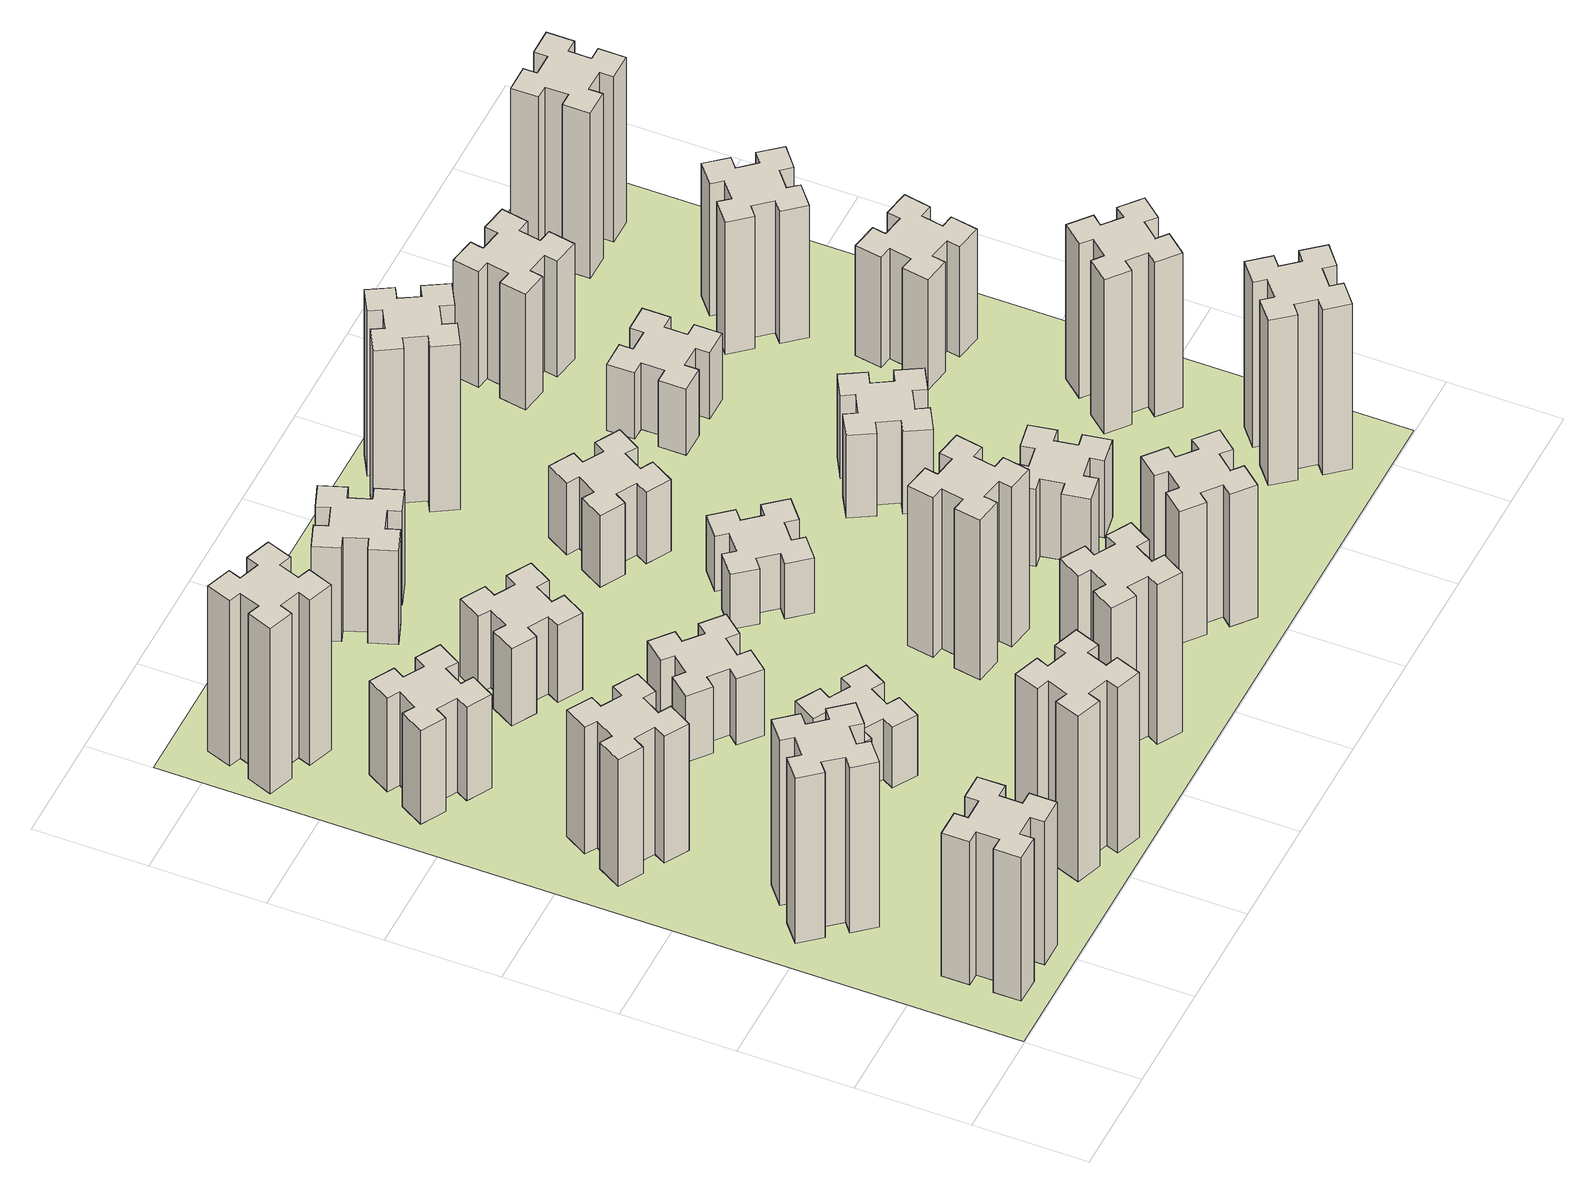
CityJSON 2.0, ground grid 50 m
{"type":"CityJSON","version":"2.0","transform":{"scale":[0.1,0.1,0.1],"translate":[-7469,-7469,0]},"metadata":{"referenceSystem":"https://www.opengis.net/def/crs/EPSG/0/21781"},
"CityObjects":{
"building1":{"type":"Building","attributes":{"class":"1000","function":"1000","usage":"1000","yearOfConstruction":2016,"roofType":"1000","measuredHeight":78,"storeysAboveGround":30,"storeysBelowGround":0},"geometry":[{"type":"Solid","lod":"1","boundaries":[[[[0,1,2,3,4,5,6,7,8,9,10,11,12,13,14,15,16,17,18,19]],[[17,16,20,21]],[[16,15,22,20]],[[15,14,23,22]],[[14,13,24,23]],[[13,12,25,24]],[[12,11,26,25]],[[11,10,27,26]],[[10,9,28,27]],[[9,8,29,28]],[[8,7,30,29]],[[7,6,31,30]],[[6,5,32,31]],[[5,4,33,32]],[[4,3,34,33]],[[3,2,35,34]],[[2,1,36,35]],[[1,0,37,36]],[[0,19,38,37]],[[19,18,39,38]],[[18,17,21,39]],[[24,25,26,27,28,29,30,31,32,33,34,35,36,37,38,39,21,20,22,23]]]]}]},
"building2":{"type":"Building","attributes":{"class":"1000","function":"1000","usage":"1000","yearOfConstruction":2016,"roofType":"1000","measuredHeight":90,"storeysAboveGround":30,"storeysBelowGround":0},"geometry":[{"type":"Solid","lod":"1","boundaries":[[[[40,41,42,43,44,45,46,47,48,49,50,51,52,53,54,55,56,57,58,59]],[[57,56,60,61]],[[56,55,62,60]],[[55,54,63,62]],[[54,53,64,63]],[[53,52,65,64]],[[52,51,66,65]],[[51,50,67,66]],[[50,49,68,67]],[[49,48,69,68]],[[48,47,70,69]],[[47,46,71,70]],[[46,45,72,71]],[[45,44,73,72]],[[44,43,74,73]],[[43,42,75,74]],[[42,41,76,75]],[[41,40,77,76]],[[40,59,78,77]],[[59,58,79,78]],[[58,57,61,79]],[[64,65,66,67,68,69,70,71,72,73,74,75,76,77,78,79,61,60,62,63]]]]}]},
"building3":{"type":"Building","attributes":{"class":"1000","function":"1000","usage":"1000","yearOfConstruction":2016,"roofType":"1000","measuredHeight":69,"storeysAboveGround":30,"storeysBelowGround":0},"geometry":[{"type":"Solid","lod":"1","boundaries":[[[[80,81,82,83,84,85,86,87,88,89,90,91,92,93,94,95,96,97,98,99]],[[97,96,100,101]],[[96,95,102,100]],[[95,94,103,102]],[[94,93,104,103]],[[93,92,105,104]],[[92,91,106,105]],[[91,90,107,106]],[[90,89,108,107]],[[89,88,109,108]],[[88,87,110,109]],[[87,86,111,110]],[[86,85,112,111]],[[85,84,113,112]],[[84,83,114,113]],[[83,82,115,114]],[[82,81,116,115]],[[81,80,117,116]],[[80,99,118,117]],[[99,98,119,118]],[[98,97,101,119]],[[104,105,106,107,108,109,110,111,112,113,114,115,116,117,118,119,101,100,102,103]]]]}]},
"building4":{"type":"Building","attributes":{"class":"1000","function":"1000","usage":"1000","yearOfConstruction":2016,"roofType":"1000","measuredHeight":51,"storeysAboveGround":30,"storeysBelowGround":0},"geometry":[{"type":"Solid","lod":"1","boundaries":[[[[120,121,122,123,124,125,126,127,128,129,130,131,132,133,134,135,136,137,138,139]],[[137,136,140,141]],[[136,135,142,140]],[[135,134,143,142]],[[134,133,144,143]],[[133,132,145,144]],[[132,131,146,145]],[[131,130,147,146]],[[130,129,148,147]],[[129,128,149,148]],[[128,127,150,149]],[[127,126,151,150]],[[126,125,152,151]],[[125,124,153,152]],[[124,123,154,153]],[[123,122,155,154]],[[122,121,156,155]],[[121,120,157,156]],[[120,139,158,157]],[[139,138,159,158]],[[138,137,141,159]],[[144,145,146,147,148,149,150,151,152,153,154,155,156,157,158,159,141,140,142,143]]]]}]},
"building5":{"type":"Building","attributes":{"class":"1000","function":"1000","usage":"1000","yearOfConstruction":2016,"roofType":"1000","measuredHeight":90,"storeysAboveGround":30,"storeysBelowGround":0},"geometry":[{"type":"Solid","lod":"1","boundaries":[[[[160,161,162,163,164,165,166,167,168,169,170,171,172,173,174,175,176,177,178,179]],[[177,176,180,181]],[[176,175,182,180]],[[175,174,183,182]],[[174,173,184,183]],[[173,172,185,184]],[[172,171,186,185]],[[171,170,187,186]],[[170,169,188,187]],[[169,168,189,188]],[[168,167,190,189]],[[167,166,191,190]],[[166,165,192,191]],[[165,164,193,192]],[[164,163,194,193]],[[163,162,195,194]],[[162,161,196,195]],[[161,160,197,196]],[[160,179,198,197]],[[179,178,199,198]],[[178,177,181,199]],[[184,185,186,187,188,189,190,191,192,193,194,195,196,197,198,199,181,180,182,183]]]]}]},
"building6":{"type":"Building","attributes":{"class":"1000","function":"1000","usage":"1000","yearOfConstruction":2016,"roofType":"1000","measuredHeight":90,"storeysAboveGround":30,"storeysBelowGround":0},"geometry":[{"type":"Solid","lod":"1","boundaries":[[[[200,201,202,203,204,205,206,207,208,209,210,211,212,213,214,215,216,217,218,219]],[[217,216,220,221]],[[216,215,222,220]],[[215,214,223,222]],[[214,213,224,223]],[[213,212,225,224]],[[212,211,226,225]],[[211,210,227,226]],[[210,209,228,227]],[[209,208,229,228]],[[208,207,230,229]],[[207,206,231,230]],[[206,205,232,231]],[[205,204,233,232]],[[204,203,234,233]],[[203,202,235,234]],[[202,201,236,235]],[[201,200,237,236]],[[200,219,238,237]],[[219,218,239,238]],[[218,217,221,239]],[[224,225,226,227,228,229,230,231,232,233,234,235,236,237,238,239,221,220,222,223]]]]}]},
"building7":{"type":"Building","attributes":{"class":"1000","function":"1000","usage":"1000","yearOfConstruction":2016,"roofType":"1000","measuredHeight":33,"storeysAboveGround":30,"storeysBelowGround":0},"geometry":[{"type":"Solid","lod":"1","boundaries":[[[[240,241,242,243,244,245,246,247,248,249,250,251,252,253,254,255,256,257,258,259]],[[257,256,260,261]],[[256,255,262,260]],[[255,254,263,262]],[[254,253,264,263]],[[253,252,265,264]],[[252,251,266,265]],[[251,250,267,266]],[[250,249,268,267]],[[249,248,269,268]],[[248,247,270,269]],[[247,246,271,270]],[[246,245,272,271]],[[245,244,273,272]],[[244,243,274,273]],[[243,242,275,274]],[[242,241,276,275]],[[241,240,277,276]],[[240,259,278,277]],[[259,258,279,278]],[[258,257,261,279]],[[264,265,266,267,268,269,270,271,272,273,274,275,276,277,278,279,261,260,262,263]]]]}]},
"building8":{"type":"Building","attributes":{"class":"1000","function":"1000","usage":"1000","yearOfConstruction":2016,"roofType":"1000","measuredHeight":36,"storeysAboveGround":30,"storeysBelowGround":0},"geometry":[{"type":"Solid","lod":"1","boundaries":[[[[280,281,282,283,284,285,286,287,288,289,290,291,292,293,294,295,296,297,298,299]],[[297,296,300,301]],[[296,295,302,300]],[[295,294,303,302]],[[294,293,304,303]],[[293,292,305,304]],[[292,291,306,305]],[[291,290,307,306]],[[290,289,308,307]],[[289,288,309,308]],[[288,287,310,309]],[[287,286,311,310]],[[286,285,312,311]],[[285,284,313,312]],[[284,283,314,313]],[[283,282,315,314]],[[282,281,316,315]],[[281,280,317,316]],[[280,299,318,317]],[[299,298,319,318]],[[298,297,301,319]],[[304,305,306,307,308,309,310,311,312,313,314,315,316,317,318,319,301,300,302,303]]]]}]},
"building9":{"type":"Building","attributes":{"class":"1000","function":"1000","usage":"1000","yearOfConstruction":2016,"roofType":"1000","measuredHeight":42,"storeysAboveGround":30,"storeysBelowGround":0},"geometry":[{"type":"Solid","lod":"1","boundaries":[[[[320,321,322,323,324,325,326,327,328,329,330,331,332,333,334,335,336,337,338,339]],[[337,336,340,341]],[[336,335,342,340]],[[335,334,343,342]],[[334,333,344,343]],[[333,332,345,344]],[[332,331,346,345]],[[331,330,347,346]],[[330,329,348,347]],[[329,328,349,348]],[[328,327,350,349]],[[327,326,351,350]],[[326,325,352,351]],[[325,324,353,352]],[[324,323,354,353]],[[323,322,355,354]],[[322,321,356,355]],[[321,320,357,356]],[[320,339,358,357]],[[339,338,359,358]],[[338,337,341,359]],[[344,345,346,347,348,349,350,351,352,353,354,355,356,357,358,359,341,340,342,343]]]]}]},
"building10":{"type":"Building","attributes":{"class":"1000","function":"1000","usage":"1000","yearOfConstruction":2016,"roofType":"1000","measuredHeight":87,"storeysAboveGround":30,"storeysBelowGround":0},"geometry":[{"type":"Solid","lod":"1","boundaries":[[[[360,361,362,363,364,365,366,367,368,369,370,371,372,373,374,375,376,377,378,379]],[[377,376,380,381]],[[376,375,382,380]],[[375,374,383,382]],[[374,373,384,383]],[[373,372,385,384]],[[372,371,386,385]],[[371,370,387,386]],[[370,369,388,387]],[[369,368,389,388]],[[368,367,390,389]],[[367,366,391,390]],[[366,365,392,391]],[[365,364,393,392]],[[364,363,394,393]],[[363,362,395,394]],[[362,361,396,395]],[[361,360,397,396]],[[360,379,398,397]],[[379,378,399,398]],[[378,377,381,399]],[[384,385,386,387,388,389,390,391,392,393,394,395,396,397,398,399,381,380,382,383]]]]}]},
"building11":{"type":"Building","attributes":{"class":"1000","function":"1000","usage":"1000","yearOfConstruction":2016,"roofType":"1000","measuredHeight":51,"storeysAboveGround":30,"storeysBelowGround":0},"geometry":[{"type":"Solid","lod":"1","boundaries":[[[[400,401,402,403,404,405,406,407,408,409,410,411,412,413,414,415,416,417,418,419]],[[417,416,420,421]],[[416,415,422,420]],[[415,414,423,422]],[[414,413,424,423]],[[413,412,425,424]],[[412,411,426,425]],[[411,410,427,426]],[[410,409,428,427]],[[409,408,429,428]],[[408,407,430,429]],[[407,406,431,430]],[[406,405,432,431]],[[405,404,433,432]],[[404,403,434,433]],[[403,402,435,434]],[[402,401,436,435]],[[401,400,437,436]],[[400,419,438,437]],[[419,418,439,438]],[[418,417,421,439]],[[424,425,426,427,428,429,430,431,432,433,434,435,436,437,438,439,421,420,422,423]]]]}]},
"building12":{"type":"Building","attributes":{"class":"1000","function":"1000","usage":"1000","yearOfConstruction":2016,"roofType":"1000","measuredHeight":87,"storeysAboveGround":30,"storeysBelowGround":0},"geometry":[{"type":"Solid","lod":"1","boundaries":[[[[440,441,442,443,444,445,446,447,448,449,450,451,452,453,454,455,456,457,458,459]],[[457,456,460,461]],[[456,455,462,460]],[[455,454,463,462]],[[454,453,464,463]],[[453,452,465,464]],[[452,451,466,465]],[[451,450,467,466]],[[450,449,468,467]],[[449,448,469,468]],[[448,447,470,469]],[[447,446,471,470]],[[446,445,472,471]],[[445,444,473,472]],[[444,443,474,473]],[[443,442,475,474]],[[442,441,476,475]],[[441,440,477,476]],[[440,459,478,477]],[[459,458,479,478]],[[458,457,461,479]],[[464,465,466,467,468,469,470,471,472,473,474,475,476,477,478,479,461,460,462,463]]]]}]},
"building13":{"type":"Building","attributes":{"class":"1000","function":"1000","usage":"1000","yearOfConstruction":2016,"roofType":"1000","measuredHeight":30,"storeysAboveGround":30,"storeysBelowGround":0},"geometry":[{"type":"Solid","lod":"1","boundaries":[[[[480,481,482,483,484,485,486,487,488,489,490,491,492,493,494,495,496,497,498,499]],[[497,496,500,501]],[[496,495,502,500]],[[495,494,503,502]],[[494,493,504,503]],[[493,492,505,504]],[[492,491,506,505]],[[491,490,507,506]],[[490,489,508,507]],[[489,488,509,508]],[[488,487,510,509]],[[487,486,511,510]],[[486,485,512,511]],[[485,484,513,512]],[[484,483,514,513]],[[483,482,515,514]],[[482,481,516,515]],[[481,480,517,516]],[[480,499,518,517]],[[499,498,519,518]],[[498,497,501,519]],[[504,505,506,507,508,509,510,511,512,513,514,515,516,517,518,519,501,500,502,503]]]]}]},
"building14":{"type":"Building","attributes":{"class":"1000","function":"1000","usage":"1000","yearOfConstruction":2016,"roofType":"1000","measuredHeight":72,"storeysAboveGround":30,"storeysBelowGround":0},"geometry":[{"type":"Solid","lod":"1","boundaries":[[[[520,521,522,523,524,525,526,527,528,529,530,531,532,533,534,535,536,537,538,539]],[[537,536,540,541]],[[536,535,542,540]],[[535,534,543,542]],[[534,533,544,543]],[[533,532,545,544]],[[532,531,546,545]],[[531,530,547,546]],[[530,529,548,547]],[[529,528,549,548]],[[528,527,550,549]],[[527,526,551,550]],[[526,525,552,551]],[[525,524,553,552]],[[524,523,554,553]],[[523,522,555,554]],[[522,521,556,555]],[[521,520,557,556]],[[520,539,558,557]],[[539,538,559,558]],[[538,537,541,559]],[[544,545,546,547,548,549,550,551,552,553,554,555,556,557,558,559,541,540,542,543]]]]}]},
"building15":{"type":"Building","attributes":{"class":"1000","function":"1000","usage":"1000","yearOfConstruction":2016,"roofType":"1000","measuredHeight":39,"storeysAboveGround":30,"storeysBelowGround":0},"geometry":[{"type":"Solid","lod":"1","boundaries":[[[[560,561,562,563,564,565,566,567,568,569,570,571,572,573,574,575,576,577,578,579]],[[577,576,580,581]],[[576,575,582,580]],[[575,574,583,582]],[[574,573,584,583]],[[573,572,585,584]],[[572,571,586,585]],[[571,570,587,586]],[[570,569,588,587]],[[569,568,589,588]],[[568,567,590,589]],[[567,566,591,590]],[[566,565,592,591]],[[565,564,593,592]],[[564,563,594,593]],[[563,562,595,594]],[[562,561,596,595]],[[561,560,597,596]],[[560,579,598,597]],[[579,578,599,598]],[[578,577,581,599]],[[584,585,586,587,588,589,590,591,592,593,594,595,596,597,598,599,581,580,582,583]]]]}]},
"building16":{"type":"Building","attributes":{"class":"1000","function":"1000","usage":"1000","yearOfConstruction":2016,"roofType":"1000","measuredHeight":90,"storeysAboveGround":30,"storeysBelowGround":0},"geometry":[{"type":"Solid","lod":"1","boundaries":[[[[600,601,602,603,604,605,606,607,608,609,610,611,612,613,614,615,616,617,618,619]],[[617,616,620,621]],[[616,615,622,620]],[[615,614,623,622]],[[614,613,624,623]],[[613,612,625,624]],[[612,611,626,625]],[[611,610,627,626]],[[610,609,628,627]],[[609,608,629,628]],[[608,607,630,629]],[[607,606,631,630]],[[606,605,632,631]],[[605,604,633,632]],[[604,603,634,633]],[[603,602,635,634]],[[602,601,636,635]],[[601,600,637,636]],[[600,619,638,637]],[[619,618,639,638]],[[618,617,621,639]],[[624,625,626,627,628,629,630,631,632,633,634,635,636,637,638,639,621,620,622,623]]]]}]},
"building17":{"type":"Building","attributes":{"class":"1000","function":"1000","usage":"1000","yearOfConstruction":2016,"roofType":"1000","measuredHeight":42,"storeysAboveGround":30,"storeysBelowGround":0},"geometry":[{"type":"Solid","lod":"1","boundaries":[[[[640,641,642,643,644,645,646,647,648,649,650,651,652,653,654,655,656,657,658,659]],[[657,656,660,661]],[[656,655,662,660]],[[655,654,663,662]],[[654,653,664,663]],[[653,652,665,664]],[[652,651,666,665]],[[651,650,667,666]],[[650,649,668,667]],[[649,648,669,668]],[[648,647,670,669]],[[647,646,671,670]],[[646,645,672,671]],[[645,644,673,672]],[[644,643,674,673]],[[643,642,675,674]],[[642,641,676,675]],[[641,640,677,676]],[[640,659,678,677]],[[659,658,679,678]],[[658,657,661,679]],[[664,665,666,667,668,669,670,671,672,673,674,675,676,677,678,679,661,660,662,663]]]]}]},
"building18":{"type":"Building","attributes":{"class":"1000","function":"1000","usage":"1000","yearOfConstruction":2016,"roofType":"1000","measuredHeight":45,"storeysAboveGround":30,"storeysBelowGround":0},"geometry":[{"type":"Solid","lod":"1","boundaries":[[[[680,681,682,683,684,685,686,687,688,689,690,691,692,693,694,695,696,697,698,699]],[[697,696,700,701]],[[696,695,702,700]],[[695,694,703,702]],[[694,693,704,703]],[[693,692,705,704]],[[692,691,706,705]],[[691,690,707,706]],[[690,689,708,707]],[[689,688,709,708]],[[688,687,710,709]],[[687,686,711,710]],[[686,685,712,711]],[[685,684,713,712]],[[684,683,714,713]],[[683,682,715,714]],[[682,681,716,715]],[[681,680,717,716]],[[680,699,718,717]],[[699,698,719,718]],[[698,697,701,719]],[[704,705,706,707,708,709,710,711,712,713,714,715,716,717,718,719,701,700,702,703]]]]}]},
"building19":{"type":"Building","attributes":{"class":"1000","function":"1000","usage":"1000","yearOfConstruction":2016,"roofType":"1000","measuredHeight":36,"storeysAboveGround":30,"storeysBelowGround":0},"geometry":[{"type":"Solid","lod":"1","boundaries":[[[[720,721,722,723,724,725,726,727,728,729,730,731,732,733,734,735,736,737,738,739]],[[737,736,740,741]],[[736,735,742,740]],[[735,734,743,742]],[[734,733,744,743]],[[733,732,745,744]],[[732,731,746,745]],[[731,730,747,746]],[[730,729,748,747]],[[729,728,749,748]],[[728,727,750,749]],[[727,726,751,750]],[[726,725,752,751]],[[725,724,753,752]],[[724,723,754,753]],[[723,722,755,754]],[[722,721,756,755]],[[721,720,757,756]],[[720,739,758,757]],[[739,738,759,758]],[[738,737,741,759]],[[744,745,746,747,748,749,750,751,752,753,754,755,756,757,758,759,741,740,742,743]]]]}]},
"building20":{"type":"Building","attributes":{"class":"1000","function":"1000","usage":"1000","yearOfConstruction":2016,"roofType":"1000","measuredHeight":90,"storeysAboveGround":30,"storeysBelowGround":0},"geometry":[{"type":"Solid","lod":"1","boundaries":[[[[760,761,762,763,764,765,766,767,768,769,770,771,772,773,774,775,776,777,778,779]],[[777,776,780,781]],[[776,775,782,780]],[[775,774,783,782]],[[774,773,784,783]],[[773,772,785,784]],[[772,771,786,785]],[[771,770,787,786]],[[770,769,788,787]],[[769,768,789,788]],[[768,767,790,789]],[[767,766,791,790]],[[766,765,792,791]],[[765,764,793,792]],[[764,763,794,793]],[[763,762,795,794]],[[762,761,796,795]],[[761,760,797,796]],[[760,779,798,797]],[[779,778,799,798]],[[778,777,781,799]],[[784,785,786,787,788,789,790,791,792,793,794,795,796,797,798,799,781,780,782,783]]]]}]},
"building21":{"type":"Building","attributes":{"class":"1000","function":"1000","usage":"1000","yearOfConstruction":2016,"roofType":"1000","measuredHeight":63,"storeysAboveGround":30,"storeysBelowGround":0},"geometry":[{"type":"Solid","lod":"1","boundaries":[[[[800,801,802,803,804,805,806,807,808,809,810,811,812,813,814,815,816,817,818,819]],[[817,816,820,821]],[[816,815,822,820]],[[815,814,823,822]],[[814,813,824,823]],[[813,812,825,824]],[[812,811,826,825]],[[811,810,827,826]],[[810,809,828,827]],[[809,808,829,828]],[[808,807,830,829]],[[807,806,831,830]],[[806,805,832,831]],[[805,804,833,832]],[[804,803,834,833]],[[803,802,835,834]],[[802,801,836,835]],[[801,800,837,836]],[[800,819,838,837]],[[819,818,839,838]],[[818,817,821,839]],[[824,825,826,827,828,829,830,831,832,833,834,835,836,837,838,839,821,820,822,823]]]]}]},
"building22":{"type":"Building","attributes":{"class":"1000","function":"1000","usage":"1000","yearOfConstruction":2016,"roofType":"1000","measuredHeight":84,"storeysAboveGround":30,"storeysBelowGround":0},"geometry":[{"type":"Solid","lod":"1","boundaries":[[[[840,841,842,843,844,845,846,847,848,849,850,851,852,853,854,855,856,857,858,859]],[[857,856,860,861]],[[856,855,862,860]],[[855,854,863,862]],[[854,853,864,863]],[[853,852,865,864]],[[852,851,866,865]],[[851,850,867,866]],[[850,849,868,867]],[[849,848,869,868]],[[848,847,870,869]],[[847,846,871,870]],[[846,845,872,871]],[[845,844,873,872]],[[844,843,874,873]],[[843,842,875,874]],[[842,841,876,875]],[[841,840,877,876]],[[840,859,878,877]],[[859,858,879,878]],[[858,857,861,879]],[[864,865,866,867,868,869,870,871,872,873,874,875,876,877,878,879,861,860,862,863]]]]}]},
"building23":{"type":"Building","attributes":{"class":"1000","function":"1000","usage":"1000","yearOfConstruction":2016,"roofType":"1000","measuredHeight":60,"storeysAboveGround":30,"storeysBelowGround":0},"geometry":[{"type":"Solid","lod":"1","boundaries":[[[[880,881,882,883,884,885,886,887,888,889,890,891,892,893,894,895,896,897,898,899]],[[897,896,900,901]],[[896,895,902,900]],[[895,894,903,902]],[[894,893,904,903]],[[893,892,905,904]],[[892,891,906,905]],[[891,890,907,906]],[[890,889,908,907]],[[889,888,909,908]],[[888,887,910,909]],[[887,886,911,910]],[[886,885,912,911]],[[885,884,913,912]],[[884,883,914,913]],[[883,882,915,914]],[[882,881,916,915]],[[881,880,917,916]],[[880,899,918,917]],[[899,898,919,918]],[[898,897,901,919]],[[904,905,906,907,908,909,910,911,912,913,914,915,916,917,918,919,901,900,902,903]]]]}]},
"building24":{"type":"Building","attributes":{"class":"1000","function":"1000","usage":"1000","yearOfConstruction":2016,"roofType":"1000","measuredHeight":72,"storeysAboveGround":30,"storeysBelowGround":0},"geometry":[{"type":"Solid","lod":"1","boundaries":[[[[920,921,922,923,924,925,926,927,928,929,930,931,932,933,934,935,936,937,938,939]],[[937,936,940,941]],[[936,935,942,940]],[[935,934,943,942]],[[934,933,944,943]],[[933,932,945,944]],[[932,931,946,945]],[[931,930,947,946]],[[930,929,948,947]],[[929,928,949,948]],[[928,927,950,949]],[[927,926,951,950]],[[926,925,952,951]],[[925,924,953,952]],[[924,923,954,953]],[[923,922,955,954]],[[922,921,956,955]],[[921,920,957,956]],[[920,939,958,957]],[[939,938,959,958]],[[938,937,941,959]],[[944,945,946,947,948,949,950,951,952,953,954,955,956,957,958,959,941,940,942,943]]]]}]},
"building25":{"type":"Building","attributes":{"class":"1000","function":"1000","usage":"1000","yearOfConstruction":2016,"roofType":"1000","measuredHeight":90,"storeysAboveGround":30,"storeysBelowGround":0},"geometry":[{"type":"Solid","lod":"1","boundaries":[[[[960,961,962,963,964,965,966,967,968,969,970,971,972,973,974,975,976,977,978,979]],[[977,976,980,981]],[[976,975,982,980]],[[975,974,983,982]],[[974,973,984,983]],[[973,972,985,984]],[[972,971,986,985]],[[971,970,987,986]],[[970,969,988,987]],[[969,968,989,988]],[[968,967,990,989]],[[967,966,991,990]],[[966,965,992,991]],[[965,964,993,992]],[[964,963,994,993]],[[963,962,995,994]],[[962,961,996,995]],[[961,960,997,996]],[[960,979,998,997]],[[979,978,999,998]],[[978,977,981,999]],[[984,985,986,987,988,989,990,991,992,993,994,995,996,997,998,999,981,980,982,983]]]]}]},
"landuse1":{"type":"LandUse","attributes":{"name":"plot1","function":"1010"},"geometry":[{"type":"MultiSurface","lod":"1","boundaries":[[[1000,1001,1002,1003]]]}]}
},
"vertices":[
[265,325,0],[265,225,0],[205,225,0],[205,105,0],[325,105,0],[325,165,0],[425,165,0],[425,105,0],[545,105,0],[545,225,0],[485,225,0],[485,325,0],[545,325,0],[545,445,0],[425,445,0],[425,385,0],[325,385,0],[325,445,0],[205,445,0],[205,325,0],[325,385,780],[325,445,780],[425,385,780],[425,445,780],[545,445,780],[545,325,780],[485,325,780],[485,225,780],[545,225,780],[545,105,780],[425,105,780],[425,165,780],[325,165,780],[325,105,780],[205,105,780],[205,225,780],[265,225,780],[265,325,780],[205,325,780],[205,445,780],
[492,1048,0],[427,1124,0],[473,1163,0],[396,1255,0],[304,1178,0],[343,1132,0],[266,1067,0],[228,1113,0],[136,1036,0],[213,944,0],[259,983,0],[323,906,0],[277,868,0],[354,776,0],[446,853,0],[408,899,0],[484,963,0],[523,917,0],[615,994,0],[538,1086,0],[484,963,900],[523,917,900],[408,899,900],[446,853,900],[354,776,900],[277,868,900],[323,906,900],[259,983,900],[213,944,900],[136,1036,900],[228,1113,900],[266,1067,900],[343,1132,900],[304,1178,900],[396,1255,900],[473,1163,900],[427,1124,900],[492,1048,900],[538,1086,900],[615,994,900],
[474,1926,0],[387,1976,0],[417,2028,0],[313,2088,0],[253,1984,0],[305,1954,0],[255,1867,0],[203,1897,0],[143,1793,0],[247,1733,0],[277,1785,0],[364,1735,0],[334,1683,0],[438,1623,0],[498,1727,0],[446,1757,0],[496,1844,0],[548,1814,0],[608,1918,0],[504,1978,0],[496,1844,690],[548,1814,690],[446,1757,690],[498,1727,690],[438,1623,690],[334,1683,690],[364,1735,690],[277,1785,690],[247,1733,690],[143,1793,690],[203,1897,690],[255,1867,690],[305,1954,690],[253,1984,690],[313,2088,690],[417,2028,690],[387,1976,690],[474,1926,690],[504,1978,690],[608,1918,690],
[446,2597,0],[496,2684,0],[548,2654,0],[608,2758,0],[504,2818,0],[474,2766,0],[387,2816,0],[417,2868,0],[313,2928,0],[253,2824,0],[305,2794,0],[255,2707,0],[203,2737,0],[143,2633,0],[247,2573,0],[277,2625,0],[364,2575,0],[334,2523,0],[438,2463,0],[498,2567,0],[364,2575,510],[334,2523,510],[277,2625,510],[247,2573,510],[143,2633,510],[203,2737,510],[255,2707,510],[305,2794,510],[253,2824,510],[313,2928,510],[417,2868,510],[387,2816,510],[474,2766,510],[504,2818,510],[608,2758,510],[548,2654,510],[496,2684,510],[446,2597,510],[498,2567,510],[438,2463,510],
[1029,360,0],[995,266,0],[939,287,0],[897,174,0],[1010,133,0],[1031,189,0],[1125,155,0],[1104,99,0],[1217,57,0],[1258,170,0],[1202,191,0],[1236,285,0],[1292,264,0],[1333,377,0],[1220,418,0],[1200,362,0],[1106,396,0],[1127,452,0],[1014,493,0],[973,380,0],[1106,396,900],[1127,452,900],[1200,362,900],[1220,418,900],[1333,377,900],[1292,264,900],[1236,285,900],[1202,191,900],[1258,170,900],[1217,57,900],[1104,99,900],[1125,155,900],[1031,189,900],[1010,133,900],[897,174,900],[939,287,900],[995,266,900],[1029,360,900],[973,380,900],[1014,493,900],
[191,3249,0],[285,3215,0],[264,3159,0],[377,3117,0],[418,3230,0],[362,3251,0],[396,3345,0],[452,3324,0],[493,3437,0],[380,3478,0],[360,3422,0],[266,3456,0],[287,3512,0],[174,3553,0],[133,3440,0],[189,3420,0],[155,3326,0],[99,3347,0],[57,3234,0],[170,3193,0],[155,3326,900],[99,3347,900],[189,3420,900],[133,3440,900],[174,3553,900],[287,3512,900],[266,3456,900],[360,3422,900],[380,3478,900],[493,3437,900],[452,3324,900],[396,3345,900],[362,3251,900],[418,3230,900],[377,3117,900],[264,3159,900],[285,3215,900],[191,3249,900],[170,3193,900],[57,3234,900],
[1186,1117,0],[1236,1204,0],[1288,1174,0],[1348,1278,0],[1244,1338,0],[1214,1286,0],[1127,1336,0],[1157,1388,0],[1053,1448,0],[993,1344,0],[1045,1314,0],[995,1227,0],[943,1257,0],[883,1153,0],[987,1093,0],[1017,1145,0],[1104,1095,0],[1074,1043,0],[1178,983,0],[1238,1087,0],[1104,1095,330],[1074,1043,330],[1017,1145,330],[987,1093,330],[883,1153,330],[943,1257,330],[995,1227,330],[1045,1314,330],[993,1344,330],[1053,1448,330],[1157,1388,330],[1127,1336,330],[1214,1286,330],[1244,1338,330],[1348,1278,330],[1288,1174,330],[1236,1204,330],[1186,1117,330],[1238,1087,330],[1178,983,330],
[1063,1964,0],[999,1888,0],[953,1926,0],[876,1834,0],[968,1757,0],[1006,1803,0],[1083,1739,0],[1044,1693,0],[1136,1616,0],[1213,1708,0],[1167,1746,0],[1232,1823,0],[1278,1784,0],[1355,1876,0],[1263,1953,0],[1224,1907,0],[1148,1972,0],[1186,2018,0],[1094,2095,0],[1017,2003,0],[1148,1972,360],[1186,2018,360],[1224,1907,360],[1263,1953,360],[1355,1876,360],[1278,1784,360],[1232,1823,360],[1167,1746,360],[1213,1708,360],[1136,1616,360],[1044,1693,360],[1083,1739,360],[1006,1803,360],[968,1757,360],[876,1834,360],[953,1926,360],[999,1888,360],[1063,1964,360],[1017,2003,360],[1094,2095,360],
[1114,2666,0],[1027,2716,0],[1057,2768,0],[953,2828,0],[893,2724,0],[945,2694,0],[895,2607,0],[843,2637,0],[783,2533,0],[887,2473,0],[917,2525,0],[1004,2475,0],[974,2423,0],[1078,2363,0],[1138,2467,0],[1086,2497,0],[1136,2584,0],[1188,2554,0],[1248,2658,0],[1144,2718,0],[1136,2584,420],[1188,2554,420],[1086,2497,420],[1138,2467,420],[1078,2363,420],[974,2423,420],[1004,2475,420],[917,2525,420],[887,2473,420],[783,2533,420],[843,2637,420],[895,2607,420],[945,2694,420],[893,2724,420],[953,2828,420],[1057,2768,420],[1027,2716,420],[1114,2666,420],[1144,2718,420],[1248,2658,420],
[1657,305,0],[1744,255,0],[1714,203,0],[1818,143,0],[1878,247,0],[1826,277,0],[1876,364,0],[1928,334,0],[1988,438,0],[1884,498,0],[1854,446,0],[1767,496,0],[1797,548,0],[1693,608,0],[1633,504,0],[1685,474,0],[1635,387,0],[1583,417,0],[1523,313,0],[1627,253,0],[1635,387,870],[1583,417,870],[1685,474,870],[1633,504,870],[1693,608,870],[1797,548,870],[1767,496,870],[1854,446,870],[1884,498,870],[1988,438,870],[1928,334,870],[1876,364,870],[1826,277,870],[1878,247,870],[1818,143,870],[1714,203,870],[1744,255,870],[1657,305,870],[1627,253,870],[1523,313,870],
[1125,3456,0],[1031,3422,0],[1010,3478,0],[897,3437,0],[939,3324,0],[995,3345,0],[1029,3251,0],[973,3230,0],[1014,3117,0],[1127,3159,0],[1106,3215,0],[1200,3249,0],[1220,3193,0],[1333,3234,0],[1292,3347,0],[1236,3326,0],[1202,3420,0],[1258,3440,0],[1217,3553,0],[1104,3512,0],[1202,3420,510],[1258,3440,510],[1236,3326,510],[1292,3347,510],[1333,3234,510],[1220,3193,510],[1200,3249,510],[1106,3215,510],[1127,3159,510],[1014,3117,510],[973,3230,510],[1029,3251,510],[995,3345,510],[939,3324,510],[897,3437,510],[1010,3478,510],[1031,3422,510],[1125,3456,510],[1104,3512,510],[1217,3553,510],
[2055,1047,0],[2072,1145,0],[2131,1135,0],[2152,1253,0],[2034,1274,0],[2024,1215,0],[1925,1232,0],[1936,1291,0],[1817,1312,0],[1797,1194,0],[1856,1184,0],[1838,1085,0],[1779,1096,0],[1758,977,0],[1877,957,0],[1887,1016,0],[1985,998,0],[1975,939,0],[2093,918,0],[2114,1037,0],[1985,998,870],[1975,939,870],[1887,1016,870],[1877,957,870],[1758,977,870],[1779,1096,870],[1838,1085,870],[1856,1184,870],[1797,1194,870],[1817,1312,870],[1936,1291,870],[1925,1232,870],[2024,1215,870],[2034,1274,870],[2152,1253,870],[2131,1135,870],[2072,1145,870],[2055,1047,870],[2114,1037,870],[2093,918,870],
[1972,1988,0],[1907,2064,0],[1953,2103,0],[1876,2195,0],[1784,2118,0],[1823,2072,0],[1746,2007,0],[1708,2053,0],[1616,1976,0],[1693,1884,0],[1739,1923,0],[1803,1846,0],[1757,1808,0],[1834,1716,0],[1926,1793,0],[1888,1839,0],[1964,1903,0],[2003,1857,0],[2095,1934,0],[2018,2026,0],[1964,1903,300],[2003,1857,300],[1888,1839,300],[1926,1793,300],[1834,1716,300],[1757,1808,300],[1803,1846,300],[1739,1923,300],[1693,1884,300],[1616,1976,300],[1708,2053,300],[1746,2007,300],[1823,2072,300],[1784,2118,300],[1876,2195,300],[1953,2103,300],[1907,2064,300],[1972,1988,300],[2018,2026,300],[2095,1934,300],
[2386,323,0],[2463,259,0],[2424,213,0],[2516,136,0],[2593,228,0],[2547,266,0],[2612,343,0],[2658,304,0],[2735,396,0],[2643,473,0],[2604,427,0],[2528,492,0],[2566,538,0],[2474,615,0],[2397,523,0],[2443,484,0],[2379,408,0],[2333,446,0],[2256,354,0],[2348,277,0],[2379,408,720],[2333,446,720],[2443,484,720],[2397,523,720],[2474,615,720],[2566,538,720],[2528,492,720],[2604,427,720],[2643,473,720],[2735,396,720],[2658,304,720],[2612,343,720],[2547,266,720],[2593,228,720],[2516,136,720],[2424,213,720],[2463,259,720],[2386,323,720],[2348,277,720],[2256,354,720],
[1926,2497,0],[1976,2584,0],[2028,2554,0],[2088,2658,0],[1984,2718,0],[1954,2666,0],[1867,2716,0],[1897,2768,0],[1793,2828,0],[1733,2724,0],[1785,2694,0],[1735,2607,0],[1683,2637,0],[1623,2533,0],[1727,2473,0],[1757,2525,0],[1844,2475,0],[1814,2423,0],[1918,2363,0],[1978,2467,0],[1844,2475,390],[1814,2423,390],[1757,2525,390],[1727,2473,390],[1623,2533,390],[1683,2637,390],[1735,2607,390],[1785,2694,390],[1733,2724,390],[1793,2828,390],[1897,2768,390],[1867,2716,390],[1954,2666,390],[1984,2718,390],[2088,2658,390],[2028,2554,390],[1976,2584,390],[1926,2497,390],[1978,2467,390],[1918,2363,390],
[1844,3556,0],[1757,3506,0],[1727,3558,0],[1623,3498,0],[1683,3394,0],[1735,3424,0],[1785,3337,0],[1733,3307,0],[1793,3203,0],[1897,3263,0],[1867,3315,0],[1954,3365,0],[1984,3313,0],[2088,3373,0],[2028,3477,0],[1976,3447,0],[1926,3534,0],[1978,3564,0],[1918,3668,0],[1814,3608,0],[1926,3534,900],[1978,3564,900],[1976,3447,900],[2028,3477,900],[2088,3373,900],[1984,3313,900],[1954,3365,900],[1867,3315,900],[1897,3263,900],[1793,3203,900],[1733,3307,900],[1785,3337,900],[1735,3424,900],[1683,3394,900],[1623,3498,900],[1727,3558,900],[1757,3506,900],[1844,3556,900],[1814,3608,900],[1918,3668,900],
[2625,1132,0],[2527,1115,0],[2517,1174,0],[2398,1153,0],[2419,1035,0],[2478,1045,0],[2496,947,0],[2437,937,0],[2457,818,0],[2576,839,0],[2565,898,0],[2664,916,0],[2674,857,0],[2792,877,0],[2771,996,0],[2712,985,0],[2695,1084,0],[2754,1094,0],[2733,1212,0],[2615,1191,0],[2695,1084,420],[2754,1094,420],[2712,985,420],[2771,996,420],[2792,877,420],[2674,857,420],[2664,916,420],[2565,898,420],[2576,839,420],[2457,818,420],[2437,937,420],[2496,947,420],[2478,1045,420],[2419,1035,420],[2398,1153,420],[2517,1174,420],[2527,1115,420],[2625,1132,420],[2615,1191,420],[2733,1212,420],
[2475,1744,0],[2525,1657,0],[2473,1627,0],[2533,1523,0],[2637,1583,0],[2607,1635,0],[2694,1685,0],[2724,1633,0],[2828,1693,0],[2768,1797,0],[2716,1767,0],[2666,1854,0],[2718,1884,0],[2658,1988,0],[2554,1928,0],[2584,1876,0],[2497,1826,0],[2467,1878,0],[2363,1818,0],[2423,1714,0],[2497,1826,450],[2467,1878,450],[2584,1876,450],[2554,1928,450],[2658,1988,450],[2718,1884,450],[2666,1854,450],[2716,1767,450],[2768,1797,450],[2828,1693,450],[2724,1633,450],[2694,1685,450],[2607,1635,450],[2637,1583,450],[2533,1523,450],[2473,1627,450],[2525,1657,450],[2475,1744,450],[2423,1714,450],[2363,1818,450],
[2645,2805,0],[2545,2805,0],[2545,2865,0],[2425,2865,0],[2425,2745,0],[2485,2745,0],[2485,2645,0],[2425,2645,0],[2425,2525,0],[2545,2525,0],[2545,2585,0],[2645,2585,0],[2645,2525,0],[2765,2525,0],[2765,2645,0],[2705,2645,0],[2705,2745,0],[2765,2745,0],[2765,2865,0],[2645,2865,0],[2705,2745,360],[2765,2745,360],[2705,2645,360],[2765,2645,360],[2765,2525,360],[2645,2525,360],[2645,2585,360],[2545,2585,360],[2545,2525,360],[2425,2525,360],[2425,2645,360],[2485,2645,360],[2485,2745,360],[2425,2745,360],[2425,2865,360],[2545,2865,360],[2545,2805,360],[2645,2805,360],[2645,2865,360],[2765,2865,360],
[3468,259,0],[3544,323,0],[3583,277,0],[3675,354,0],[3598,446,0],[3552,408,0],[3487,484,0],[3533,523,0],[3456,615,0],[3364,538,0],[3403,492,0],[3326,427,0],[3288,473,0],[3196,396,0],[3273,304,0],[3319,343,0],[3383,266,0],[3337,228,0],[3414,136,0],[3506,213,0],[3383,266,900],[3337,228,900],[3319,343,900],[3273,304,900],[3196,396,900],[3288,473,900],[3326,427,900],[3403,492,900],[3364,538,900],[3456,615,900],[3533,523,900],[3487,484,900],[3552,408,900],[3598,446,900],[3675,354,900],[3583,277,900],[3544,323,900],[3468,259,900],[3506,213,900],[3414,136,900],
[2496,3404,0],[2478,3305,0],[2419,3316,0],[2398,3197,0],[2517,3177,0],[2527,3236,0],[2625,3218,0],[2615,3159,0],[2733,3138,0],[2754,3257,0],[2695,3267,0],[2712,3365,0],[2771,3355,0],[2792,3473,0],[2674,3494,0],[2664,3435,0],[2565,3452,0],[2576,3511,0],[2457,3532,0],[2437,3414,0],[2565,3452,630],[2576,3511,630],[2664,3435,630],[2674,3494,630],[2792,3473,630],[2771,3355,630],[2712,3365,630],[2695,3267,630],[2754,3257,630],[2733,3138,630],[2615,3159,630],[2625,3218,630],[2527,3236,630],[2517,3177,630],[2398,3197,630],[2419,3316,630],[2478,3305,630],[2496,3404,630],[2437,3414,630],[2457,3532,630],
[3487,1006,0],[3552,1083,0],[3598,1044,0],[3675,1136,0],[3583,1213,0],[3544,1167,0],[3468,1232,0],[3506,1278,0],[3414,1355,0],[3337,1263,0],[3383,1224,0],[3319,1148,0],[3273,1186,0],[3196,1094,0],[3288,1017,0],[3326,1063,0],[3403,999,0],[3364,953,0],[3456,876,0],[3533,968,0],[3403,999,840],[3364,953,840],[3326,1063,840],[3288,1017,840],[3196,1094,840],[3273,1186,840],[3319,1148,840],[3383,1224,840],[3337,1263,840],[3414,1355,840],[3506,1278,840],[3468,1232,840],[3544,1167,840],[3583,1213,840],[3675,1136,840],[3598,1044,840],[3552,1083,840],[3487,1006,840],[3533,968,840],[3456,876,840],
[3267,1856,0],[3365,1838,0],[3355,1779,0],[3473,1758,0],[3494,1877,0],[3435,1887,0],[3452,1985,0],[3511,1975,0],[3532,2093,0],[3414,2114,0],[3404,2055,0],[3305,2072,0],[3316,2131,0],[3197,2152,0],[3177,2034,0],[3236,2024,0],[3218,1925,0],[3159,1936,0],[3138,1817,0],[3257,1797,0],[3218,1925,600],[3159,1936,600],[3236,2024,600],[3177,2034,600],[3197,2152,600],[3316,2131,600],[3305,2072,600],[3404,2055,600],[3414,2114,600],[3532,2093,600],[3511,1975,600],[3452,1985,600],[3435,1887,600],[3494,1877,600],[3473,1758,600],[3355,1779,600],[3365,1838,600],[3267,1856,600],[3257,1797,600],[3138,1817,600],
[3119,2563,0],[3183,2486,0],[3137,2448,0],[3214,2356,0],[3306,2433,0],[3268,2479,0],[3344,2543,0],[3383,2497,0],[3475,2574,0],[3398,2666,0],[3352,2628,0],[3287,2704,0],[3333,2743,0],[3256,2835,0],[3164,2758,0],[3203,2712,0],[3126,2647,0],[3088,2693,0],[2996,2616,0],[3073,2524,0],[3126,2647,720],[3088,2693,720],[3203,2712,720],[3164,2758,720],[3256,2835,720],[3333,2743,720],[3287,2704,720],[3352,2628,720],[3398,2666,720],[3475,2574,720],[3383,2497,720],[3344,2543,720],[3268,2479,720],[3306,2433,720],[3214,2356,720],[3137,2448,720],[3183,2486,720],[3119,2563,720],[3073,2524,720],[2996,2616,720],
[3285,3325,0],[3385,3325,0],[3385,3265,0],[3505,3265,0],[3505,3385,0],[3445,3385,0],[3445,3485,0],[3505,3485,0],[3505,3605,0],[3385,3605,0],[3385,3545,0],[3285,3545,0],[3285,3605,0],[3165,3605,0],[3165,3485,0],[3225,3485,0],[3225,3385,0],[3165,3385,0],[3165,3265,0],[3285,3265,0],[3225,3385,900],[3165,3385,900],[3225,3485,900],[3165,3485,900],[3165,3605,900],[3285,3605,900],[3285,3545,900],[3385,3545,900],[3385,3605,900],[3505,3605,900],[3505,3485,900],[3445,3485,900],[3445,3385,900],[3505,3385,900],[3505,3265,900],[3385,3265,900],[3385,3325,900],[3285,3325,900],[3285,3265,900],[3165,3265,900],
[5,3705,0],[3705,3705,0],[3705,5,0],[5,5,0]
]}
